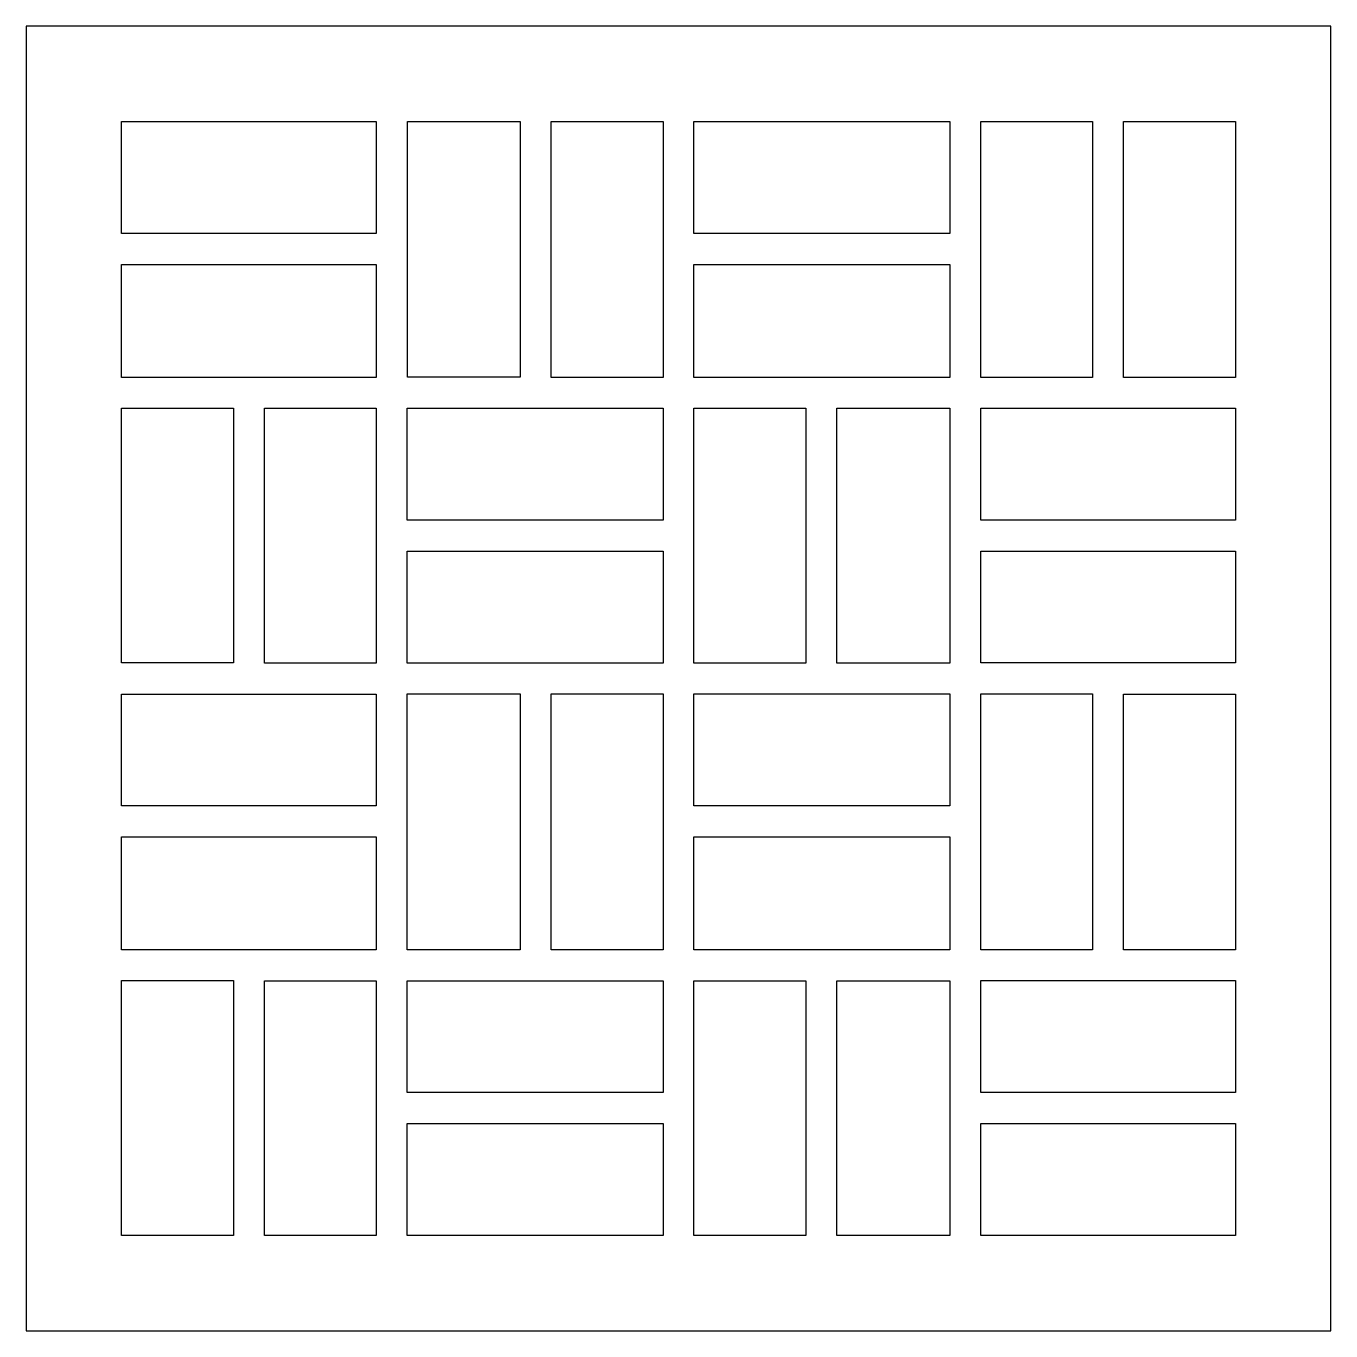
# Model space of a CAD drawing. Header units: inches. Extents: x 0 to 41, y 0 to 41.
import ezdxf

# ---------------------------------------------------------------- set-up
doc = ezdxf.new("R2010")
doc.units = ezdxf.units.IN
doc.header["$MEASUREMENT"] = 0
doc.layers.add('CUT', color=1, linetype='Continuous')

msp = doc.modelspace()

# ---------------------------------------------------------------- linework, layer by layer
at = {"layer": 'CUT'}
for points in [[(0, 0), (41, 0), (41, 41), (0, 41)], [(11.001, 38), (11.001, 34.483), (3, 34.483), (3, 38)], [(15.527, 38), (15.527, 29.964), (11.98, 29.964), (11.98, 38)], [(20.016, 38), (20.016, 29.963), (16.5, 29.963), (16.5, 38)], [(29.021, 38), (29.021, 34.484), (20.984, 34.484), (20.984, 38)], [(33.514, 38), (33.514, 29.963), (29.999, 29.963), (29.999, 38)], [(38, 38), (38, 29.962), (34.487, 29.962), (34.487, 38)], [(11.005, 33.51), (11.005, 29.962), (3, 29.962), (3, 33.51)], [(20.986, 33.512), (29.023, 33.512), (29.023, 29.963), (20.986, 29.963)], [(6.516, 28.993), (6.516, 20.989), (3, 20.989), (3, 28.993)], [(11.005, 28.992), (11.005, 20.986), (7.487, 20.986), (7.487, 28.992)], [(11.976, 28.992), (20.014, 28.992), (20.014, 25.475), (11.976, 25.475)], [(24.503, 28.992), (24.503, 20.986), (20.986, 20.986), (20.986, 28.992)], [(29.024, 28.992), (29.024, 20.986), (25.475, 20.986), (25.475, 28.992)], [(29.995, 28.993), (38, 28.993), (38, 25.478), (29.995, 25.478)], [(11.976, 24.503), (20.014, 24.503), (20.014, 20.986), (11.976, 20.986)], [(29.995, 24.505), (38, 24.505), (38, 20.989), (29.995, 20.989)], [(11.005, 20.011), (11.005, 16.495), (3, 16.495), (3, 20.011)], [(15.525, 20.014), (15.525, 11.976), (11.976, 11.976), (11.976, 20.014)], [(20.014, 20.014), (20.014, 11.976), (16.497, 11.976), (16.497, 20.014)], [(20.986, 20.014), (29.024, 20.014), (29.024, 16.497), (20.986, 16.497)], [(33.513, 20.014), (33.513, 11.976), (29.995, 11.976), (29.995, 20.014)], [(38, 20.011), (38, 11.974), (34.484, 11.974), (34.484, 20.011)], [(11.005, 15.522), (11.005, 11.974), (3, 11.974), (3, 15.522)], [(20.986, 15.525), (29.023, 15.525), (29.023, 11.976), (20.986, 11.976)], [(6.513, 11.006), (6.513, 3), (3, 3), (3, 11.006)], [(11.001, 11.005), (11.001, 3), (7.486, 3), (7.486, 11.005)], [(11.976, 11.005), (20.014, 11.005), (20.014, 7.487), (11.976, 7.487)], [(24.5, 11.005), (24.5, 3), (20.984, 3), (20.984, 11.005)], [(29.021, 11.005), (29.021, 3), (25.473, 3), (25.473, 11.005)], [(29.995, 11.006), (38, 11.006), (38, 7.49), (29.995, 7.49)], [(11.979, 6.516), (20.016, 6.516), (20.016, 3), (11.979, 3)], [(29.999, 6.517), (38, 6.517), (38, 3), (29.999, 3)]]:
    msp.add_lwpolyline(points, close=True, dxfattribs=at)

doc.saveas('drawing.dxf')
